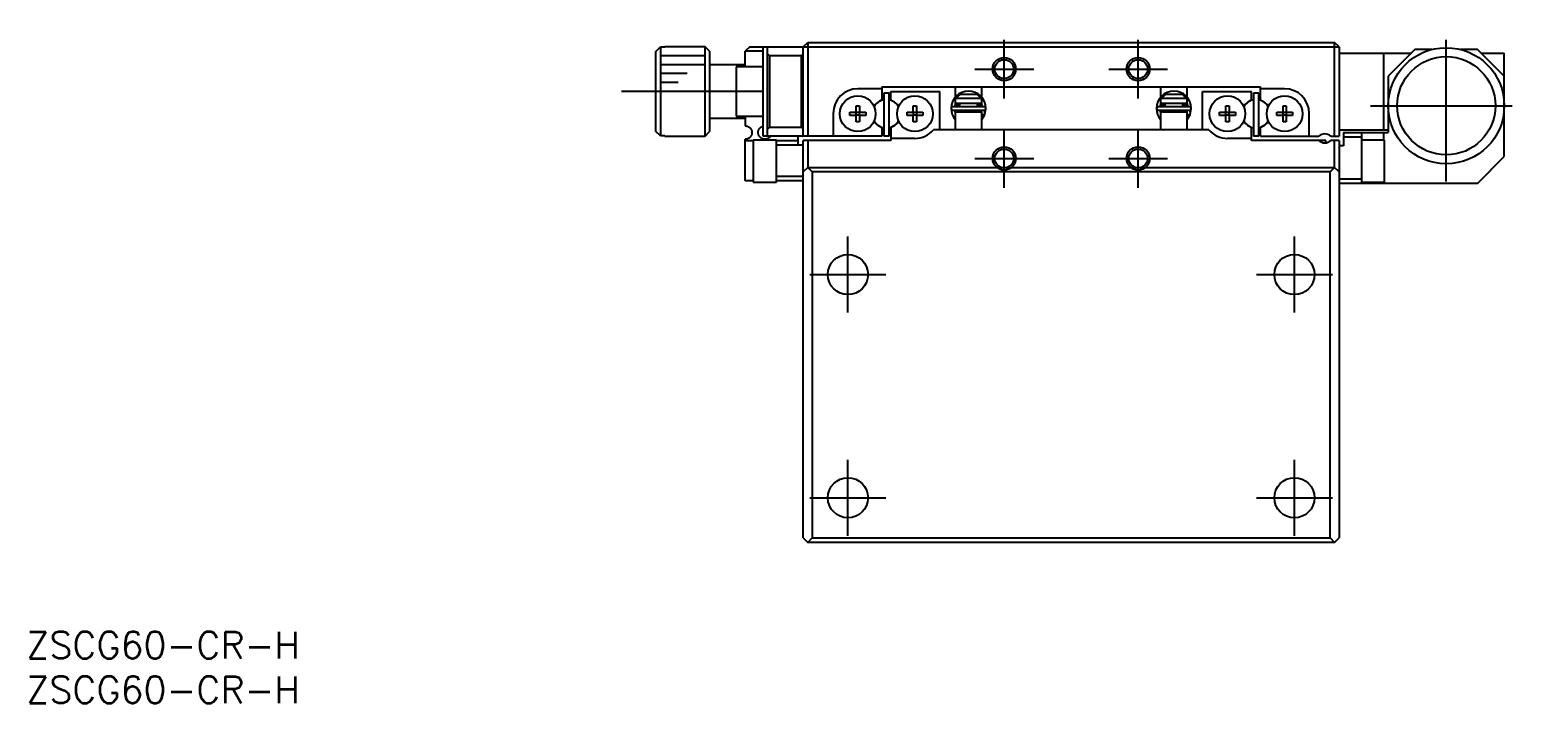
# Model space of a CAD drawing. Extents: x 0 to 351, y -8 to 250.
# Drawn here: x 0.4 to 167.5, y -8 to 67.4 of the extents above; entities that cross this region are included whole.
import ezdxf

# ---------------------------------------------------------------- set-up
doc = ezdxf.new("R2010")
doc.units = 0
doc.header["$LTSCALE"] = 0.5
doc.linetypes.add('CENTER', pattern=[50.8, 31.75, -6.35, 6.35, -6.35])
for name, color, linetype in [('MSM_CENTER', 1, 'CENTER'), ('MSM_CONTINUOUS', 7, 'CONTINUOUS'), ('MSM_NARROW', 5, 'CONTINUOUS'), ('MSM_PART_NUMBER', 7, 'CONTINUOUS')]:
    doc.layers.add(name, color=color, linetype=linetype)
doc.styles.get("Standard").update_dxf_attribs({"font": 'txt.shx', "height": 3, "bigfont": 'bigfont.shx'})

# ---------------------------------------------------------------- blocks, each defined once
blk = doc.blocks.new('*U2')
at = {"layer": 'MSM_PART_NUMBER'}
blk.add_text('ZSCG60-CR-H', height=3, dxfattribs=at).set_placement((0, -3))
blk = doc.blocks.new('*U3')
at = {"layer": 'MSM_PART_NUMBER'}
blk.add_text('ZSCG60-CR-H', height=3, dxfattribs=at).set_placement((0, -8))

msp = doc.modelspace()

# ---------------------------------------------------------------- linework, layer by layer
at = {"layer": 'MSM_CENTER'}
for p, q in [((159, 50.400001), (159, 67.399999)), ((109.5, 59.7), (109.5, 66.3)), ((124.5, 59.7), (124.5, 66.3)), ((106.2, 63), (112.8, 63)), ((121.2, 63), (127.8, 63)), ((82.5, 60.5), (65.5, 60.5)), ((150.500001, 58.9), (167.499999, 58.9)), ((109.5, 49.7), (109.5, 56.3)), ((124.5, 49.7), (124.5, 56.3)), ((106.2, 53), (112.8, 53)), ((121.2, 53), (127.8, 53)), ((92, 35.75), (92, 44.25)), ((142, 35.75), (142, 44.25)), ((87.75, 40), (96.25, 40)), ((137.75, 40), (146.25, 40)), ((92, 10.75), (92, 19.25)), ((142, 10.75), (142, 19.25)), ((87.75, 15), (96.25, 15)), ((137.75, 15), (146.25, 15))]:
    msp.add_line(p, q, dxfattribs=at)
at = {"layer": 'MSM_CONTINUOUS'}
for p, q in [((70.5, 64.982187), (71, 65.483974)), ((71, 65.483974), (71, 55.516026)), ((71, 65.483974), (71.5, 65.483974)), ((71.5, 65.483974), (71.5, 65.5)), ((76, 65.5), (71.5, 65.5)), ((76, 55.5), (76, 65.5)), ((76.5, 65), (76, 65.5)), ((81, 65.5), (80.5, 65)), ((81, 65.5), (147, 65.5)), ((82.5, 55.5), (82.5, 65.5)), ((83, 55.5), (83, 65.5)), ((87, 65.5), (87.5, 66)), ((87, 55.5), (87, 65.5)), ((87.5, 66), (87.5, 55.5)), ((87.5, 66), (146.5, 66)), ((146.5, 55.5), (146.5, 66)), ((147, 65.5), (146.5, 66)), ((147, 65.5), (147, 55.5)), ((155.5, 65.2), (152.5, 62.2)), ((157.400004, 65.2), (155.5, 65.2)), ((162.5, 65.2), (160.599996, 65.2)), ((165.5, 62.2), (162.5, 65.2)), ((70.5, 56.017813), (70.5, 64.982187)), ((76.5, 65), (76.5, 56)), ((82.5, 65), (80.5, 65)), ((80.5, 63.25), (80.5, 65)), ((83, 64.7), (83.2, 64.5)), ((83.2, 64.5), (83.2, 56.5)), ((86.8, 64.5), (83.2, 64.5)), ((86.8, 64.5), (87, 64.7)), ((86.8, 56.5), (86.8, 64.5)), ((147, 64.8), (155.1, 64.8)), ((152, 56.2), (152, 64.8)), ((162.9, 64.8), (165.5, 64.8)), ((165.5, 53.2), (165.5, 64.8)), ((80.5, 63.5), (76.5, 63.5)), ((79.5, 63.25), (79.5, 57.75)), ((82.5, 63.25), (79.5, 63.25)), ((152.5, 62.2), (152.5, 55.9)), ((95.8, 60.8), (93.1, 60.8)), ((95.8, 61), (138.2, 61)), ((95.8, 61), (95.8, 59.550806)), ((96, 60.3), (96, 55.5)), ((96.6, 60.3), (96, 60.3)), ((96.6, 55.5), (96.6, 60.3)), ((96.8, 59.550806), (96.8, 60.5)), ((96.8, 60.5), (102.3, 60.5)), ((102.3, 56.2), (102.3, 60.5)), ((104, 61), (104, 59.836425)), ((104.057999, 59.7), (104.587145, 60.2)), ((104.5799, 60.2), (106.4201, 60.2)), ((106.4201, 60.2), (106.949247, 59.7)), ((107, 59.836569), (107, 61)), ((127, 61), (127, 59.836425)), ((127.057999, 59.7), (127.587145, 60.2)), ((127.5799, 60.2), (129.4201, 60.2)), ((129.4201, 60.2), (129.949247, 59.7)), ((130, 59.836569), (130, 61)), ((131.7, 56.2), (131.7, 60.5)), ((131.7, 60.5), (137.2, 60.5)), ((137.2, 59.550806), (137.2, 60.5)), ((137.4, 60.3), (137.4, 55.5)), ((138, 60.3), (137.4, 60.3)), ((138, 55.5), (138, 60.3)), ((138.2, 59.550806), (138.2, 61)), ((140.9, 60.8), (138.2, 60.8)), ((92.92, 58.886361), (93.28, 58.886361)), ((92.92, 58.18), (92.92, 58.886361)), ((93.28, 58.886361), (93.28, 58.18)), ((95.8, 59.550806), (95.539905, 59.40064)), ((96.8, 59.550806), (97.060095, 59.40064)), ((99.32, 58.886361), (99.68, 58.886361)), ((99.32, 58.18), (99.32, 58.886361)), ((99.68, 58.886361), (99.68, 58.18)), ((107.25, 58.795), (103.75, 58.795)), ((103.956634, 58.795055), (104.064446, 59.200161)), ((107, 59.7), (104, 59.7)), ((104, 59.7), (104, 59.2)), ((104, 59.2), (107, 59.2)), ((104, 59.011837), (104, 59.011686)), ((104, 59.011468), (104, 59.011073)), ((104, 59.011061), (104, 59.010858)), ((104, 59.01073), (104, 59.010423)), ((104, 59.010287), (104, 59)), ((104, 59), (104.5, 59)), ((104.5, 59.2), (104.5, 58.795)), ((106.5, 58.795), (106.5, 59.2)), ((106.5, 59), (107, 59)), ((106.93522, 59.200155), (107.043682, 58.795023)), ((107, 59.836059), (107, 59.836174)), ((107, 59.2), (107, 59.7)), ((107, 59.011357), (107, 59.011672)), ((107, 59.011043), (107, 59.01115)), ((107, 59.010483), (107, 59.010919)), ((107, 59), (107, 59.010399)), ((107.283429, 57.826299), (107.443656, 58.572411)), ((130.25, 58.795), (126.75, 58.795)), ((126.956634, 58.795055), (127.064446, 59.200161)), ((130, 59.7), (127, 59.7)), ((127, 59.7), (127, 59.2)), ((127, 59.2), (130, 59.2)), ((127, 59.011837), (127, 59.011686)), ((127, 59.011468), (127, 59.011073)), ((127, 59.011061), (127, 59.010858)), ((127, 59.01073), (127, 59.010423)), ((127, 59.010287), (127, 59)), ((127, 59), (127.5, 59)), ((127.5, 59.2), (127.5, 58.795)), ((129.5, 58.795), (129.5, 59.2)), ((129.5, 59), (130, 59)), ((129.93522, 59.200155), (130.043682, 58.795023)), ((130, 59.836059), (130, 59.836174)), ((130, 59.2), (130, 59.7)), ((130, 59.011357), (130, 59.011672)), ((130, 59.011043), (130, 59.01115)), ((130, 59.010483), (130, 59.010919)), ((130, 59), (130, 59.010399)), ((130.307695, 57.884948), (130.443656, 58.572411)), ((134.32, 58.886361), (134.68, 58.886361)), ((134.32, 58.18), (134.32, 58.886361)), ((134.68, 58.886361), (134.68, 58.18)), ((137.2, 59.550806), (136.939905, 59.40064)), ((138.2, 59.550806), (138.460095, 59.40064)), ((140.72, 58.886361), (141.08, 58.886361)), ((140.72, 58.18), (140.72, 58.886361)), ((141.08, 58.886361), (141.08, 58.18)), ((76.5, 57.5), (80.5, 57.5)), ((79.5, 57.75), (82.5, 57.75)), ((80.5, 57.75), (80.5, 56.65)), ((90.35, 58.05), (90.35, 55.5)), ((92.213639, 58.18), (92.92, 58.18)), ((92.213639, 57.82), (92.213639, 58.18)), ((92.92, 57.82), (92.213639, 57.82)), ((92.930372, 58.169628), (92.92, 58.18)), ((92.930372, 57.830372), (92.92, 57.82)), ((92.92, 57.113639), (92.92, 57.82)), ((93.28, 57.113639), (92.92, 57.113639)), ((92.930372, 58.169628), (93.269628, 58.169628)), ((92.930372, 57.830372), (92.930372, 58.169628)), ((93.269628, 57.830372), (92.930372, 57.830372)), ((93.269628, 58.169628), (93.28, 58.18)), ((93.269628, 58.169628), (93.269628, 57.830372)), ((93.269628, 57.830372), (93.28, 57.82)), ((93.28, 58.18), (93.986361, 58.18)), ((93.986361, 57.82), (93.28, 57.82)), ((93.28, 57.82), (93.28, 57.113639)), ((93.986361, 58.18), (93.986361, 57.82)), ((98.613639, 57.82), (98.613639, 58.18)), ((98.613639, 58.18), (99.32, 58.18)), ((99.32, 57.82), (98.613639, 57.82)), ((99.330372, 58.169628), (99.32, 58.18)), ((99.330372, 57.830372), (99.32, 57.82)), ((99.32, 57.113639), (99.32, 57.82)), ((99.68, 57.113639), (99.32, 57.113639)), ((99.330372, 58.169628), (99.669628, 58.169628)), ((99.330372, 57.830372), (99.330372, 58.169628)), ((99.669628, 57.830372), (99.330372, 57.830372)), ((99.669628, 58.169628), (99.68, 58.18)), ((99.669628, 58.169628), (99.669628, 57.830372)), ((99.669628, 57.830372), (99.68, 57.82)), ((99.68, 58.18), (100.386361, 58.18)), ((99.68, 57.82), (99.68, 57.113639)), ((100.386361, 57.82), (99.68, 57.82)), ((100.386361, 58.18), (100.386361, 57.82)), ((103.689561, 57.894257), (103.689862, 57.893329)), ((103.689862, 57.893329), (103.690327, 57.8919)), ((103.690327, 57.8919), (103.690755, 57.890596)), ((103.690755, 57.890596), (103.691057, 57.889681)), ((103.691057, 57.889681), (103.691465, 57.888451)), ((103.691465, 57.888451), (103.691795, 57.887462)), ((103.691795, 57.887462), (103.692183, 57.886303)), ((103.692183, 57.886303), (103.692531, 57.885274)), ((103.692531, 57.885274), (103.693286, 57.883052)), ((103.693286, 57.883052), (103.693599, 57.88214)), ((103.693599, 57.88214), (103.695108, 57.877796)), ((103.695108, 57.877796), (103.695824, 57.875766)), ((103.695824, 57.875766), (103.696834, 57.872938)), ((103.696834, 57.872938), (103.71156, 57.835469)), ((103.711775, 57.83929), (103.711275, 57.83682)), ((103.711275, 57.83682), (103.712039, 57.83714)), ((103.71156, 57.835469), (103.711275, 57.83682)), ((103.711983, 57.83474), (103.71156, 57.835469)), ((103.75, 58.405), (107.25, 58.405)), ((103.9966, 58.199834), (103.956311, 58.404958)), ((103.999717, 58.188355), (103.9966, 58.199834)), ((107, 58.2), (104, 58.2)), ((104, 58.2), (104, 56.2)), ((104.062173, 58.200025), (104.065707, 58.209841)), ((104.065707, 58.209841), (104.07142, 58.223799)), ((104.07142, 58.223799), (104.077833, 58.237448)), ((104.077833, 58.237448), (104.084926, 58.250754)), ((104.084926, 58.250754), (104.09268, 58.263683)), ((104.09268, 58.263683), (104.101074, 58.276203)), ((104.101074, 58.276203), (104.110083, 58.288284)), ((104.110083, 58.288284), (104.119684, 58.299897)), ((104.119684, 58.299897), (104.129851, 58.311014)), ((104.129851, 58.311014), (104.140556, 58.321609)), ((104.140556, 58.321609), (104.151771, 58.331657)), ((104.151771, 58.331657), (104.163468, 58.341136)), ((104.163468, 58.341136), (104.175617, 58.350023)), ((104.175617, 58.350023), (104.188186, 58.3583)), ((104.188186, 58.3583), (104.201143, 58.365948)), ((104.201143, 58.365948), (104.214458, 58.37295)), ((104.214458, 58.37295), (104.228097, 58.379291)), ((104.228097, 58.379291), (104.242026, 58.384957)), ((104.242026, 58.384957), (104.256213, 58.389937)), ((104.256213, 58.389937), (104.270622, 58.39422)), ((104.270622, 58.39422), (104.285221, 58.397798)), ((104.285221, 58.397798), (104.299973, 58.400662)), ((104.299973, 58.400662), (104.314844, 58.402807)), ((104.314844, 58.402807), (104.3298, 58.404229)), ((104.3298, 58.404229), (104.344804, 58.404924)), ((104.344804, 58.404924), (104.351499, 58.405)), ((104.5, 58.405), (104.5, 58.2)), ((106.5, 58.2), (106.5, 58.405)), ((106.648501, 58.405), (106.662726, 58.404666)), ((106.662726, 58.404666), (106.677706, 58.403606)), ((106.677706, 58.403606), (106.692615, 58.401823)), ((106.692615, 58.401823), (106.707419, 58.399319)), ((106.707419, 58.399319), (106.722082, 58.396102)), ((106.722082, 58.396102), (106.73657, 58.392178)), ((106.73657, 58.392178), (106.75085, 58.387555)), ((106.75085, 58.387555), (106.764887, 58.382244)), ((106.764887, 58.382244), (106.778647, 58.376257)), ((106.778647, 58.376257), (106.792099, 58.369606)), ((106.792099, 58.369606), (106.805209, 58.362306)), ((106.805209, 58.362306), (106.817947, 58.354372)), ((106.817947, 58.354372), (106.83028, 58.345824)), ((106.83028, 58.345824), (106.842179, 58.336679)), ((106.842179, 58.336679), (106.853614, 58.326957)), ((106.853614, 58.326957), (106.864555, 58.316681)), ((106.864555, 58.316681), (106.874976, 58.305874)), ((106.874976, 58.305874), (106.884849, 58.294561)), ((106.884849, 58.294561), (106.894147, 58.282768)), ((106.894147, 58.282768), (106.902848, 58.270522)), ((106.902848, 58.270522), (106.910926, 58.257853)), ((106.910926, 58.257853), (106.91836, 58.244791)), ((106.91836, 58.244791), (106.925129, 58.231366)), ((106.925129, 58.231366), (106.931214, 58.217614)), ((106.931214, 58.217614), (106.936597, 58.203566)), ((106.936597, 58.203566), (106.937829, 58.200021)), ((107.283663, 57.826812), (106.999976, 57.924958)), ((107, 56.2), (107, 58.2)), ((107.01164, 57.929338), (107, 57.935488)), ((107.000123, 57.363969), (107.287581, 57.835914)), ((107.023893, 57.92308), (107.01164, 57.929338)), ((107.03668, 57.916753), (107.023893, 57.92308)), ((107.049923, 57.910397), (107.03668, 57.916753)), ((107.063538, 57.904052), (107.049923, 57.910397)), ((107.077439, 57.897756), (107.063538, 57.904052)), ((107.091539, 57.891551), (107.077439, 57.897756)), ((107.10575, 57.885475), (107.091539, 57.891551)), ((107.119982, 57.879566), (107.10575, 57.885475)), ((107.134145, 57.873862), (107.119982, 57.879566)), ((107.148151, 57.868397), (107.134145, 57.873862)), ((107.161913, 57.863207), (107.148151, 57.868397)), ((107.175342, 57.858324), (107.161913, 57.863207)), ((107.188356, 57.853779), (107.175342, 57.858324)), ((107.200872, 57.8496), (107.188356, 57.853779)), ((107.212811, 57.845813), (107.200872, 57.8496)), ((107.2241, 57.842443), (107.212811, 57.845813)), ((107.234666, 57.83951), (107.2241, 57.842443)), ((107.244443, 57.837033), (107.234666, 57.83951)), ((107.25337, 57.835028), (107.244443, 57.837033)), ((107.261391, 57.833507), (107.25337, 57.835028)), ((107.268456, 57.832479), (107.261391, 57.833507)), ((107.27452, 57.831951), (107.268456, 57.832479)), ((107.277317, 58.398889), (107.273625, 58.406547)), ((107.279545, 57.831927), (107.27452, 57.831951)), ((107.274764, 57.806607), (107.283429, 57.826299)), ((107.291245, 58.367542), (107.277317, 58.398889)), ((107.283499, 57.832406), (107.279545, 57.831927)), ((107.286358, 57.833386), (107.283499, 57.832406)), ((107.288104, 57.83486), (107.286358, 57.833386)), ((107.288725, 57.83682), (107.288104, 57.83486)), ((107.28844, 57.835469), (107.300494, 57.865636)), ((107.303587, 58.335551), (107.291245, 58.367542)), ((107.300494, 57.865636), (107.311653, 57.898055)), ((107.314314, 58.302996), (107.303587, 58.335551)), ((107.311653, 57.898055), (107.321176, 57.930982)), ((107.323399, 58.269957), (107.314314, 58.302996)), ((107.321176, 57.930982), (107.329039, 57.964334)), ((107.330822, 58.236513), (107.323399, 58.269957)), ((107.329039, 57.964334), (107.335224, 57.998028)), ((107.336564, 58.202746), (107.330822, 58.236513)), ((107.335224, 57.998028), (107.339716, 58.031983)), ((107.340611, 58.16874), (107.336564, 58.202746)), ((107.339716, 58.031983), (107.342506, 58.066115)), ((107.342953, 58.134577), (107.340611, 58.16874)), ((107.342506, 58.066115), (107.343585, 58.100341)), ((107.343585, 58.100341), (107.342953, 58.134577)), ((126.689561, 57.894257), (126.689862, 57.893329)), ((126.689862, 57.893329), (126.690327, 57.8919)), ((126.690327, 57.8919), (126.690755, 57.890596)), ((126.690755, 57.890596), (126.691057, 57.889681)), ((126.691057, 57.889681), (126.691465, 57.888451)), ((126.691465, 57.888451), (126.691795, 57.887462)), ((126.691795, 57.887462), (126.692183, 57.886303)), ((126.692183, 57.886303), (126.692531, 57.885274)), ((126.692531, 57.885274), (126.693286, 57.883052)), ((126.693286, 57.883052), (126.693599, 57.88214)), ((126.693599, 57.88214), (126.695108, 57.877796)), ((126.695108, 57.877796), (126.695824, 57.875766)), ((126.695824, 57.875766), (126.696834, 57.872938)), ((126.696834, 57.872938), (126.71156, 57.835469)), ((126.711775, 57.83929), (126.711275, 57.83682)), ((126.711275, 57.83682), (126.712039, 57.83714)), ((126.71156, 57.835469), (126.711275, 57.83682)), ((126.711983, 57.83474), (126.71156, 57.835469)), ((126.75, 58.405), (130.25, 58.405)), ((126.9966, 58.199834), (126.956311, 58.404958)), ((126.999717, 58.188355), (126.9966, 58.199834)), ((130, 58.2), (127, 58.2)), ((127, 58.2), (127, 56.2)), ((127.062173, 58.200025), (127.065707, 58.209841)), ((127.065707, 58.209841), (127.07142, 58.223799)), ((127.07142, 58.223799), (127.077833, 58.237448)), ((127.077833, 58.237448), (127.084926, 58.250754)), ((127.084926, 58.250754), (127.09268, 58.263683)), ((127.09268, 58.263683), (127.101074, 58.276203)), ((127.101074, 58.276203), (127.110083, 58.288284)), ((127.110083, 58.288284), (127.119684, 58.299897)), ((127.119684, 58.299897), (127.129851, 58.311014)), ((127.129851, 58.311014), (127.140556, 58.321609)), ((127.140556, 58.321609), (127.151771, 58.331657)), ((127.151771, 58.331657), (127.163468, 58.341136)), ((127.163468, 58.341136), (127.175617, 58.350023)), ((127.175617, 58.350023), (127.188186, 58.3583)), ((127.188186, 58.3583), (127.201143, 58.365948)), ((127.201143, 58.365948), (127.214458, 58.37295)), ((127.214458, 58.37295), (127.228097, 58.379291)), ((127.228097, 58.379291), (127.242026, 58.384957)), ((127.242026, 58.384957), (127.256213, 58.389937)), ((127.256213, 58.389937), (127.270622, 58.39422)), ((127.270622, 58.39422), (127.285221, 58.397798)), ((127.285221, 58.397798), (127.299973, 58.400662)), ((127.299973, 58.400662), (127.314844, 58.402807)), ((127.314844, 58.402807), (127.3298, 58.404229)), ((127.3298, 58.404229), (127.344804, 58.404924)), ((127.344804, 58.404924), (127.351499, 58.405)), ((127.5, 58.405), (127.5, 58.2)), ((129.5, 58.2), (129.5, 58.405)), ((129.648501, 58.405), (129.662726, 58.404666)), ((129.662726, 58.404666), (129.677706, 58.403606)), ((129.677706, 58.403606), (129.692615, 58.401823)), ((129.692615, 58.401823), (129.707419, 58.399319)), ((129.707419, 58.399319), (129.722082, 58.396102)), ((129.722082, 58.396102), (129.73657, 58.392178)), ((129.73657, 58.392178), (129.75085, 58.387555)), ((129.75085, 58.387555), (129.764887, 58.382244)), ((129.764887, 58.382244), (129.778647, 58.376257)), ((129.778647, 58.376257), (129.792099, 58.369606)), ((129.792099, 58.369606), (129.805209, 58.362306)), ((129.805209, 58.362306), (129.817947, 58.354372)), ((129.817947, 58.354372), (129.83028, 58.345824)), ((129.83028, 58.345824), (129.842179, 58.336679)), ((129.842179, 58.336679), (129.853614, 58.326957)), ((129.853614, 58.326957), (129.864555, 58.316681)), ((129.864555, 58.316681), (129.874976, 58.305874)), ((129.874976, 58.305874), (129.884849, 58.294561)), ((129.884849, 58.294561), (129.894147, 58.282768)), ((129.894147, 58.282768), (129.902848, 58.270522)), ((129.902848, 58.270522), (129.910926, 58.257853)), ((129.910926, 58.257853), (129.91836, 58.244791)), ((129.91836, 58.244791), (129.925129, 58.231366)), ((129.925129, 58.231366), (129.931214, 58.217614)), ((129.931214, 58.217614), (129.936597, 58.203566)), ((129.936597, 58.203566), (129.937829, 58.200021)), ((130.282278, 57.825746), (129.999976, 57.924958)), ((130, 56.2), (130, 58.2)), ((130.01164, 57.929338), (130, 57.935488)), ((130.000123, 57.363969), (130.287581, 57.835914)), ((130.023893, 57.92308), (130.01164, 57.929338)), ((130.03668, 57.916753), (130.023893, 57.92308)), ((130.049923, 57.910397), (130.03668, 57.916753)), ((130.063538, 57.904052), (130.049923, 57.910397)), ((130.077439, 57.897756), (130.063538, 57.904052)), ((130.091539, 57.891551), (130.077439, 57.897756)), ((130.10575, 57.885475), (130.091539, 57.891551)), ((130.119982, 57.879566), (130.10575, 57.885475)), ((130.134145, 57.873862), (130.119982, 57.879566)), ((130.148151, 57.868397), (130.134145, 57.873862)), ((130.161913, 57.863207), (130.148151, 57.868397)), ((130.175342, 57.858324), (130.161913, 57.863207)), ((130.188356, 57.853779), (130.175342, 57.858324)), ((130.200872, 57.8496), (130.188356, 57.853779)), ((130.212811, 57.845813), (130.200872, 57.8496)), ((130.2241, 57.842443), (130.212811, 57.845813)), ((130.234666, 57.83951), (130.2241, 57.842443)), ((130.244443, 57.837033), (130.234666, 57.83951)), ((130.25337, 57.835028), (130.244443, 57.837033)), ((130.261391, 57.833507), (130.25337, 57.835028)), ((130.268456, 57.832479), (130.261391, 57.833507)), ((130.27452, 57.831951), (130.268456, 57.832479)), ((130.277317, 58.398889), (130.273625, 58.406547)), ((130.279545, 57.831927), (130.27452, 57.831951)), ((130.291245, 58.367542), (130.277317, 58.398889)), ((130.283499, 57.832406), (130.279545, 57.831927)), ((130.283663, 57.826812), (130.282278, 57.825746)), ((130.286358, 57.833386), (130.283499, 57.832406)), ((130.288104, 57.83486), (130.286358, 57.833386)), ((130.288725, 57.83682), (130.288104, 57.83486)), ((130.28844, 57.835469), (130.300494, 57.865636)), ((130.303587, 58.335551), (130.291245, 58.367542)), ((130.300494, 57.865636), (130.311653, 57.898055)), ((130.314314, 58.302996), (130.303587, 58.335551)), ((130.311653, 57.898055), (130.321176, 57.930982)), ((130.323399, 58.269957), (130.314314, 58.302996)), ((130.321176, 57.930982), (130.329039, 57.964334)), ((130.330822, 58.236513), (130.323399, 58.269957)), ((130.329039, 57.964334), (130.335224, 57.998028)), ((130.336564, 58.202746), (130.330822, 58.236513)), ((130.335224, 57.998028), (130.339716, 58.031983)), ((130.340611, 58.16874), (130.336564, 58.202746)), ((130.339716, 58.031983), (130.342506, 58.066115)), ((130.342953, 58.134577), (130.340611, 58.16874)), ((130.342506, 58.066115), (130.343585, 58.100341)), ((130.343585, 58.100341), (130.342953, 58.134577)), ((133.613639, 57.82), (133.613639, 58.18)), ((133.613639, 58.18), (134.32, 58.18)), ((134.32, 57.82), (133.613639, 57.82)), ((134.330372, 58.169628), (134.32, 58.18)), ((134.330372, 57.830372), (134.32, 57.82)), ((134.32, 57.113639), (134.32, 57.82)), ((134.68, 57.113639), (134.32, 57.113639)), ((134.330372, 57.830372), (134.330372, 58.169628)), ((134.330372, 58.169628), (134.669628, 58.169628)), ((134.669628, 57.830372), (134.330372, 57.830372)), ((134.669628, 58.169628), (134.68, 58.18)), ((134.669628, 58.169628), (134.669628, 57.830372)), ((134.669628, 57.830372), (134.68, 57.82)), ((134.68, 58.18), (135.386361, 58.18)), ((135.386361, 57.82), (134.68, 57.82)), ((134.68, 57.82), (134.68, 57.113639)), ((135.386361, 58.18), (135.386361, 57.82)), ((140.013639, 57.82), (140.013639, 58.18)), ((140.013639, 58.18), (140.72, 58.18)), ((140.72, 57.82), (140.013639, 57.82)), ((140.730372, 58.169628), (140.72, 58.18)), ((140.730372, 57.830372), (140.72, 57.82)), ((140.72, 57.113639), (140.72, 57.82)), ((141.08, 57.113639), (140.72, 57.113639)), ((140.730372, 57.830372), (140.730372, 58.169628)), ((140.730372, 58.169628), (141.069628, 58.169628)), ((141.069628, 57.830372), (140.730372, 57.830372)), ((141.069628, 58.169628), (141.08, 58.18)), ((141.069628, 58.169628), (141.069628, 57.830372)), ((141.069628, 57.830372), (141.08, 57.82)), ((141.08, 58.18), (141.786361, 58.18)), ((141.786361, 57.82), (141.08, 57.82)), ((141.08, 57.82), (141.08, 57.113639)), ((141.786361, 58.18), (141.786361, 57.82)), ((143.65, 55.5), (143.65, 58.05)), ((71, 55.516026), (70.5, 56.017813)), ((71.5, 55.516026), (71, 55.516026)), ((71.5, 55.5), (71.5, 55.516026)), ((71.5, 55.5), (76, 55.5)), ((76, 55.5), (76.5, 56)), ((80.5, 56.65), (80.525288, 56.649573)), ((80.512391, 55.150104), (80.5, 55.15)), ((80.5, 50.5), (80.5, 55.15)), ((80.524771, 55.150413), (80.512391, 55.150104)), ((80.537094, 55.150922), (80.524771, 55.150413)), ((80.525288, 56.649573), (80.550548, 56.648294)), ((80.549313, 55.151625), (80.537094, 55.150922)), ((80.561383, 55.152516), (80.549313, 55.151625)), ((80.550548, 56.648294), (80.575728, 56.646167)), ((80.576751, 55.15394), (80.561383, 55.152516)), ((80.575728, 56.646167), (80.601015, 56.643165)), ((80.591865, 55.155653), (80.576751, 55.15394)), ((80.606696, 55.157635), (80.591865, 55.155653)), ((80.601015, 56.643165), (80.626165, 56.639311)), ((80.621212, 55.159865), (80.606696, 55.157635)), ((80.635383, 55.162322), (80.621212, 55.159865)), ((80.626165, 56.639311), (80.651124, 56.634617)), ((80.649178, 55.164986), (80.635383, 55.162322)), ((80.663484, 55.168035), (80.649178, 55.164986)), ((80.651124, 56.634617), (80.676153, 56.629019)), ((80.677434, 55.171291), (80.663484, 55.168035)), ((80.676153, 56.629019), (80.700932, 56.622582)), ((80.691031, 55.174737), (80.677434, 55.171291)), ((80.716943, 55.182059), (80.691031, 55.174737)), ((80.700932, 56.622582), (80.725409, 56.615326)), ((80.741687, 55.190006), (80.716943, 55.182059)), ((80.725409, 56.615326), (80.749068, 56.607435)), ((80.765349, 55.198509), (80.741687, 55.190006)), ((80.749068, 56.607435), (80.77239, 56.598786)), ((80.782357, 55.20518), (80.765349, 55.198509)), ((80.77239, 56.598786), (80.79533, 56.589406)), ((80.79887, 55.212122), (80.782357, 55.20518)), ((80.79533, 56.589406), (80.818044, 56.579225)), ((80.830563, 55.226778), (80.79887, 55.212122)), ((80.818044, 56.579225), (80.840327, 56.568339)), ((80.86057, 55.242359), (80.830563, 55.226778)), ((80.840327, 56.568339), (80.862139, 56.556777)), ((80.889144, 55.258855), (80.86057, 55.242359)), ((80.862139, 56.556777), (80.883688, 56.544424)), ((80.883688, 56.544424), (80.904719, 56.531428)), ((80.91638, 55.276199), (80.889144, 55.258855)), ((80.904719, 56.531428), (80.925197, 56.517825)), ((80.959251, 55.307051), (80.91638, 55.276199)), ((80.925197, 56.517825), (80.944529, 56.504065)), ((80.944529, 56.504065), (80.963309, 56.489784)), ((80.998958, 55.340049), (80.959251, 55.307051)), ((80.963309, 56.489784), (80.986501, 56.470802)), ((80.986501, 56.470802), (81.008747, 56.451066)), ((81.035916, 55.375316), (80.998958, 55.340049)), ((81.008747, 56.451066), (81.030005, 56.430655)), ((81.030005, 56.430655), (81.048818, 56.411172)), ((81.069951, 55.412498), (81.035916, 55.375316)), ((81.048818, 56.411172), (81.066769, 56.391194)), ((81.066769, 56.391194), (81.083835, 56.370783)), ((81.101412, 55.451889), (81.069951, 55.412498)), ((81.083835, 56.370783), (81.106608, 56.341051)), ((81.130036, 55.493115), (81.101412, 55.451889)), ((81.106608, 56.341051), (81.127586, 56.310653)), ((81.127586, 56.310653), (81.146959, 56.279398)), ((81.156027, 55.536505), (81.130036, 55.493115)), ((81.146959, 56.279398), (81.164526, 56.247714)), ((81.179163, 55.581822), (81.156027, 55.536505)), ((81.164526, 56.247714), (81.180366, 56.215598)), ((81.195348, 55.618947), (81.179163, 55.581822)), ((81.180366, 56.215598), (81.194448, 56.183271)), ((81.194448, 56.183271), (81.207498, 56.148891)), ((81.209615, 55.657211), (81.195348, 55.618947)), ((81.207498, 56.148891), (81.218727, 56.114317)), ((81.221933, 55.696744), (81.209615, 55.657211)), ((81.218727, 56.114317), (81.228123, 56.079824)), ((81.232115, 55.737189), (81.221933, 55.696744)), ((81.228123, 56.079824), (81.23581, 56.045199)), ((81.240146, 55.778821), (81.232115, 55.737189)), ((81.23581, 56.045199), (81.241767, 56.010826)), ((81.245851, 55.821225), (81.240146, 55.778821)), ((81.241767, 56.010826), (81.246089, 55.976494)), ((81.249168, 55.86469), (81.245851, 55.821225)), ((81.246089, 55.976494), (81.248792, 55.942551)), ((81.248792, 55.942551), (81.249947, 55.908912)), ((81.249947, 55.908912), (81.249168, 55.86469)), ((81.950129, 55.886099), (81.950264, 55.919883)), ((81.952654, 55.836957), (81.950129, 55.886099)), ((81.950264, 55.919883), (81.951959, 55.954172)), ((81.951959, 55.954172), (81.955286, 55.98889)), ((81.958243, 55.789112), (81.952654, 55.836957)), ((81.955286, 55.98889), (81.958557, 56.012969)), ((81.965757, 55.74707), (81.958243, 55.789112)), ((81.958557, 56.012969), (81.962657, 56.037207)), ((81.962657, 56.037207), (81.971535, 56.078436)), ((81.977186, 55.6999), (81.965757, 55.74707)), ((81.971535, 56.078436), (81.981894, 56.116386)), ((81.991363, 55.654372), (81.977186, 55.6999)), ((81.981894, 56.116386), (81.994474, 56.154426)), ((82.007958, 55.610901), (81.991363, 55.654372)), ((81.994474, 56.154426), (82.007135, 56.187119)), ((82.007135, 56.187119), (82.021546, 56.219688)), ((82.026938, 55.569112), (82.007958, 55.610901)), ((82.021546, 56.219688), (82.036906, 56.250437)), ((82.047947, 55.529424), (82.026938, 55.569112)), ((82.036906, 56.250437), (82.053915, 56.280886)), ((82.07107, 55.491408), (82.047947, 55.529424)), ((82.053915, 56.280886), (82.064041, 56.297563)), ((82.064041, 56.297563), (82.074682, 56.314098)), ((82.096032, 55.455339), (82.07107, 55.491408)), ((82.074682, 56.314098), (82.089087, 56.335068)), ((82.089087, 56.335068), (82.104349, 56.35574)), ((82.122951, 55.420924), (82.096032, 55.455339)), ((82.104349, 56.35574), (82.120458, 56.376058)), ((82.120458, 56.376058), (82.137661, 56.396259)), ((82.15558, 55.384145), (82.122951, 55.420924)), ((82.137661, 56.396259), (82.155737, 56.41602)), ((82.194084, 55.346327), (82.15558, 55.384145)), ((82.155737, 56.41602), (82.174666, 56.435279)), ((82.174666, 56.435279), (82.190276, 56.450165)), ((82.190276, 56.450165), (82.20641, 56.464685)), ((82.235639, 55.311044), (82.194084, 55.346327)), ((82.20641, 56.464685), (82.22257, 56.478412)), ((82.22257, 56.478412), (82.239206, 56.491751)), ((82.264819, 55.289161), (82.235639, 55.311044)), ((82.239206, 56.491751), (82.261283, 56.508297)), ((82.261283, 56.508297), (82.284114, 56.52413)), ((82.295527, 55.268408), (82.264819, 55.289161)), ((82.284114, 56.52413), (82.307654, 56.539191)), ((82.327882, 55.248825), (82.295527, 55.268408)), ((82.307654, 56.539191), (82.332329, 56.553694)), ((82.350795, 55.236256), (82.327882, 55.248825)), ((82.332329, 56.553694), (82.35769, 56.567325)), ((82.374623, 55.224256), (82.350795, 55.236256)), ((82.35769, 56.567325), (82.383675, 56.580028)), ((82.39726, 55.213814), (82.374623, 55.224256)), ((82.383675, 56.580028), (82.404753, 56.589441)), ((82.420831, 55.203891), (82.39726, 55.213814)), ((82.404753, 56.589441), (82.426183, 56.59823)), ((82.44542, 55.194529), (82.420831, 55.203891)), ((82.426183, 56.59823), (82.444299, 56.605065)), ((82.444299, 56.605065), (82.462629, 56.611446)), ((82.464341, 55.187983), (82.44542, 55.194529)), ((82.462629, 56.611446), (82.481221, 56.617381)), ((82.483959, 55.181786), (82.464341, 55.187983)), ((82.481221, 56.617381), (82.5, 56.622842)), ((82.504313, 55.175976), (82.483959, 55.181786)), ((95.8, 55.5), (82.5, 55.5)), ((82.525444, 55.170596), (82.504313, 55.175976)), ((82.540771, 55.167097), (82.525444, 55.170596)), ((82.556534, 55.16385), (82.540771, 55.167097)), ((82.569542, 55.161434), (82.556534, 55.16385)), ((82.582864, 55.159206), (82.569542, 55.161434)), ((82.59648, 55.157181), (82.582864, 55.159206)), ((82.610366, 55.155376), (82.59648, 55.157181)), ((82.624501, 55.15381), (82.610366, 55.155376)), ((82.634833, 55.152837), (82.624501, 55.15381)), ((82.645292, 55.151999), (82.634833, 55.152837)), ((82.655851, 55.151301), (82.645292, 55.151999)), ((82.666487, 55.150749), (82.655851, 55.151301)), ((82.676866, 55.150357), (82.666487, 55.150749)), ((82.6873, 55.150109), (82.676866, 55.150357)), ((82.697758, 55.150004), (82.6873, 55.150109)), ((82.708211, 55.150045), (82.697758, 55.150004)), ((82.718915, 55.150239), (82.708211, 55.150045)), ((82.729591, 55.150585), (82.718915, 55.150239)), ((82.740208, 55.151079), (82.729591, 55.150585)), ((82.750736, 55.151718), (82.740208, 55.151079)), ((82.764257, 55.152758), (82.750736, 55.151718)), ((82.777597, 55.154025), (82.764257, 55.152758)), ((82.790712, 55.155506), (82.777597, 55.154025)), ((82.802969, 55.157102), (82.790712, 55.155506)), ((82.815014, 55.158872), (82.802969, 55.157102)), ((82.826835, 55.160803), (82.815014, 55.158872)), ((82.838418, 55.162884), (82.826835, 55.160803)), ((82.853248, 55.165823), (82.838418, 55.162884)), ((82.867701, 55.168989), (82.853248, 55.165823)), ((82.881779, 55.172362), (82.867701, 55.168989)), ((82.906105, 55.178874), (82.881779, 55.172362)), ((82.929399, 55.185942), (82.906105, 55.178874)), ((82.951723, 55.193505), (82.929399, 55.185942)), ((82.983349, 55.205583), (82.951723, 55.193505)), ((83.013304, 55.218574), (82.983349, 55.205583)), ((83.2, 56.5), (83, 56.3)), ((83.04237, 55.232705), (83.013304, 55.218574)), ((83.07532, 55.250664), (83.04237, 55.232705)), ((83.106558, 55.269754), (83.07532, 55.250664)), ((83.143136, 55.29491), (83.106558, 55.269754)), ((83.177565, 55.321699), (83.143136, 55.29491)), ((83.211755, 55.351722), (83.177565, 55.321699)), ((83.2, 56.5), (86.8, 56.5)), ((83.243826, 55.383518), (83.211755, 55.351722)), ((83.273611, 55.416811), (83.243826, 55.383518)), ((83.301374, 55.451838), (83.273611, 55.416811)), ((83.327023, 55.488486), (83.301374, 55.451838)), ((83.334314, 55.499819), (83.327023, 55.488486)), ((86.4, 55.5), (86.4, 54.5)), ((87, 56.3), (86.8, 56.5)), ((95.539905, 56.59936), (95.8, 56.449194)), ((95.8, 56.449194), (95.8, 55.5)), ((96.6, 55.5), (96, 55.5)), ((97.060095, 56.59936), (96.8, 56.449194)), ((96.8, 56.449194), (96.8, 55)), ((99.5, 55.25), (96.8, 55.25)), ((132.420938, 56.2), (101.579062, 56.2)), ((137.2, 55.25), (134.5, 55.25)), ((136.939905, 56.59936), (137.2, 56.449194)), ((137.2, 55), (137.2, 56.449194)), ((138, 55.5), (137.4, 55.5)), ((138.460095, 56.59936), (138.2, 56.449194)), ((138.2, 55.5), (138.2, 56.449194)), ((138.2, 55.5), (144.738562, 55.5)), ((146.061438, 55.5), (147, 55.5)), ((147, 56.2), (152.5, 56.2)), ((147.5, 55.9), (152.5, 55.9)), ((147.5, 55.9), (147.5, 54.4)), ((149.5, 55.4), (147.5, 55.4)), ((149.5, 55.9), (149.5, 50.2)), ((152, 55.859736), (149.5, 55.859736)), ((152, 55.05), (152, 55.9)), ((80.5, 55), (81.4, 55)), ((81.4, 55.05), (81.4, 50.35)), ((84, 55.05), (81.4, 55.05)), ((84, 50.35), (84, 55.05)), ((84, 55), (86.4, 55)), ((87, 54.5), (84, 54.5)), ((96.8, 55), (87, 55)), ((87, 10.5), (87, 55)), ((87.5, 55), (87.5, 52)), ((145.5, 55), (137.2, 55)), ((145.5, 54.755013), (145.5, 55)), ((147, 55), (146.061438, 55)), ((146.5, 52), (146.5, 55)), ((147, 55), (147, 10.5)), ((147.5, 54.4), (147, 54.4)), ((152.1, 55.05), (149.5, 55.05)), ((152.1, 50.35), (152.1, 55.05)), ((87.5, 52), (87, 51.5)), ((88, 51.5), (87.5, 52)), ((87.5, 52), (146.5, 52)), ((146.5, 52), (146, 51.5)), ((147, 51.5), (146.5, 52)), ((162.5, 50.2), (165.5, 53.2)), ((81.4, 50.5), (80.5, 50.5)), ((81.4, 50.35), (84, 50.35)), ((84, 51), (87, 51)), ((87, 50.5), (84, 50.5)), ((146, 51.5), (88, 51.5)), ((88, 51.5), (88, 10.5)), ((146, 10.5), (146, 51.5)), ((147, 50.7), (149.5, 50.7)), ((162.5, 50.2), (147, 50.2)), ((149.5, 50.35), (152.1, 50.35)), ((149.5, 50.269179), (152, 50.269179)), ((152, 50.35), (152, 50.2)), ((87, 10.5), (87.5, 10)), ((87.5, 10), (88, 10.5)), ((88, 10.5), (146, 10.5)), ((146, 10.5), (146.5, 10)), ((146.5, 10), (147, 10.5)), ((146.5, 10), (87.5, 10))]:
    msp.add_line(p, q, dxfattribs=at)
for centre, radius in [((159, 58.9), 6.5), ((109.5, 63), 1.0565), ((124.5, 63), 1.0565), ((159, 58.9), 5.5), ((93.1, 58), 2), ((99.5, 58), 2), ((134.5, 58), 2), ((140.9, 58), 2), ((109.5, 53), 1.0565), ((124.5, 53), 1.0565), ((92, 40), 2.25), ((142, 40), 2.25), ((92, 15), 2.25), ((142, 15), 2.25)]:
    msp.add_circle(centre, radius, dxfattribs=at)
for centre, radius, start, end in [((93.1, 58.05), 2.75, 90, 180), ((105.500045, 58.600049), 1.943868, 0.672315, 179.257985), ((128.500045, 58.600049), 1.943868, 0.672315, 179.257985), ((140.9, 58.05), 2.75, 0, 90), ((96.414905, 57.885095), 1.75, 120, 148.11847089), ((96.299999, 58), 1.5875, 100.893016, 149.56673631), ((96.299999, 58), 1.5875, 30.433182, 79.10690768), ((96.185095, 57.885095), 1.75, 31.881533, 60.00002571), ((103.75, 58.6), 0.195, 90, 270), ((105.505072, 58.601713), 1.94898, 180.774434, 219.429122), ((107.25, 58.6), 0.195, 270, 90), ((126.75, 58.6), 0.195, 90, 270), ((128.505072, 58.601713), 1.94898, 180.774434, 219.429122), ((130.25, 58.6), 0.195, 270, 90), ((137.814905, 57.885095), 1.75, 120, 148.11847089), ((137.699999, 58), 1.5875, 100.893016, 149.56673631), ((137.699999, 58), 1.5875, 30.433182, 79.10690768), ((137.585095, 57.885095), 1.75, 31.881533, 60.00002571), ((96.414905, 58.114905), 1.75, 211.881533, 239.99998827), ((96.299999, 58), 1.5875, 210.433263, 259.10698482), ((96.299999, 58), 1.5875, 280.89309, 329.56681345), ((96.185095, 58.114905), 1.75, 300, 328.11849073), ((137.814905, 58.114905), 1.75, 211.881533, 239.99998827), ((137.699999, 58), 1.5875, 210.433263, 259.10698482), ((137.699999, 58), 1.5875, 280.89309, 329.56681345), ((137.585095, 58.114905), 1.75, 300, 328.11849073), ((99.5, 58), 2.75, 270, 319.114807), ((134.5, 58), 2.75, 220.885193, 270), ((145.4, 54.75), 1, 48.590378, 131.409622), ((145.4, 55.75), 1, 228.590378, 311.409622)]:
    msp.add_arc(centre, radius, start, end, dxfattribs=at)
at = {"layer": 'MSM_NARROW'}
for p, q in [((76, 64.5), (71, 64.5)), ((76, 63.5), (71, 63.5)), ((74, 62.5), (71, 62.5)), ((73, 61.5), (71, 61.5))]:
    msp.add_line(p, q, dxfattribs=at)
for centre in [(109.5, 63), (124.5, 63), (109.5, 53), (124.5, 53)]:
    msp.add_circle(centre, 1.3, dxfattribs=at)

# ---------------------------------------------------------------- block references
at = {"layer": 'MSM_CONTINUOUS'}
for name in ['*U2', '*U3']:
    msp.add_blockref(name, (0, 0), dxfattribs=at)

doc.saveas('drawing.dxf')
